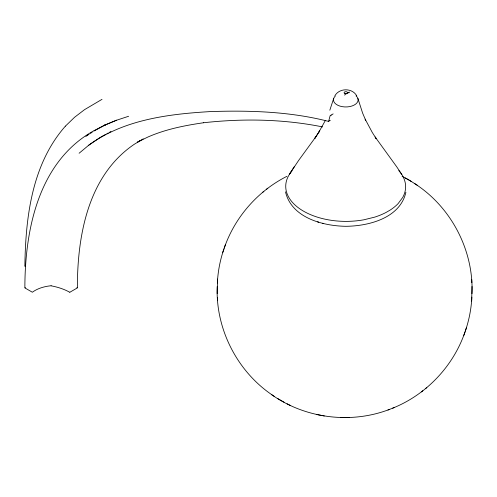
<?xml version="1.0" encoding="UTF-8"?>
<svg xmlns="http://www.w3.org/2000/svg" width="497" height="497" viewBox="0 0 497 497"><rect width="100%" height="100%" fill="white"/><g stroke="black" fill="none" stroke-linecap="round" stroke-linejoin="round"><path stroke-width="0.75" d="M77.37 287.546C77.383 235.485 88.081 175.571 134.221 144.316L142.31 139.402M24.875 265.82C25.602 217.09 31.951 164.122 65.393 126.151M24.869 287.552C24.974 229.62 38.48 162.196 93.051 131.189L104.314 125.294L116.546 120.212L104.488 125.232M217.214 286.452C215.468 329.809 238.069 373.129 274.586 396.556M217.369 283.023C217.897 271.474 220.128 259.987 223.898 249.059M465.316 331.07C469.081 320.143 471.318 308.649 471.846 297.107M471.995 293.677C473.747 250.32 451.139 206.994 414.628 183.573M217.537 279.072L217.214 293.677M471.672 301.052L471.995 286.452M405.894 192.252C400.141 218.071 368.793 226.116 345.775 226.303C322.603 225.949 291.41 217.643 285.495 191.805M344.837 94.79L344.756 95.2M330.132 115.708L328.654 121.225M333.692 98.449L329.828 110.191M224.215 248.165C234.739 217.282 257.8 190.997 286.918 176.317M392.705 408.155C426.258 394.711 453.363 366.19 464.999 331.959M222.743 252.426L225.408 244.692M463.807 335.438L466.472 327.703M325.373 120.454L318.745 132.32L314.676 138.595L319.733 130.792L318.745 132.32M334.872 95.84C339.24 87.814 352.379 87.789 356.728 95.84M294.448 166.439L289.515 174.118L298.61 160.463L315.812 136.837M65.399 126.145L74.55 117.292L84.552 109.651L102.015 99.338M79.11 153.244L89.031 144.975L99.984 137.545M85.844 136.482L87.615 135.035M262.41 192.538L263.82 191.42M266.386 189.363L267.802 188.239M421.406 391.891L422.829 390.76M425.389 388.71L426.799 387.585M328.797 121.268L329.747 120.641M88.286 145.553C123.188 119.696 168.061 114.093 210.163 111.595C249.705 110.266 289.857 111.521 328.368 121.336M87.261 135.439L89.106 134.233M90.336 133.426L92.181 132.221M94.026 131.009L105.991 124.542L104.705 125.145M140.489 140.409L137.476 142.154L147.472 137.228C165.209 129.344 184.337 125.542 203.441 122.765L203.41 122.765C243.033 118.361 283.433 119.038 322.584 126.909M142.825 139.061L143.217 138.837M25.322 265.932L24.85 266.199A30.068 17.358 0 0 1 25.664 266.578M345.142 94.461L349.167 92.131M69.891 292.224L77.395 287.887A26.981 15.575 -0.1 0 1 76.861 287.633M100.816 137.042L105.538 134.463M106.886 133.73L108.234 132.991M109.588 132.258L110.937 131.519M331.263 115.012L330.381 115.441M271.847 394.817C305.618 418.561 351.13 424.227 389.642 409.348M387.971 410.006L394.388 407.49M116.168 120.361L128.617 116.267M340.905 417.555L344.477 417.542M345.719 417.53L349.372 417.517M316.266 414.417L324.299 415.983M322.485 223.246L323.46 223.532M317.546 221.824L318.72 222.165M402.129 176.354L408.379 179.61L417.368 185.313M405.173 177.932L411.429 181.548M284.042 402.191L277.78 398.582M287.086 403.775L290.59 405.602M401.831 174.546L396.743 166.83L375.148 137.004L376.272 138.769L372.272 132.45L365.171 119.174L365.699 120.342L362.63 113.13L357.896 98.449M471.703 279.426L471.846 282.669M217.369 297.461L217.506 300.697M291.907 170.962A59.944 34.833 0.3 0 0 348.801 221.345L351.888 221.215A61.28 35.61 0.3 0 0 363.872 219.798L374.769 217.114A60.522 35.169 0.3 0 0 386.132 212.399L389.909 210.225A60.522 35.169 0.3 0 0 398.085 203.646L402.781 197.334A61.28 35.61 0.3 0 0 405.297 190.382L405.546 188.587A59.944 34.833 0.3 0 0 398.799 170.608M356.057 95.878A12.344 7.126 0 0 1 354.081 105.115A12.344 7.126 0 0 1 337.96 105.339A12.344 7.126 0 0 1 335.208 96.169M348.863 92.939A23.291 9.499 -48.4 0 1 349.217 92.113M329.759 120.591A13.052 5.324 -48.4 0 1 330.257 120.305M333.127 113.875A13.487 5.498 -48.4 0 1 331.238 115.093M25.39 287.651A30.068 17.358 0 0 1 24.85 287.9L32.367 292.236A29.752 17.159 0 0 1 51.154 285.744M51.098 285.825A47.221 26.975 0.2 0 1 69.791 292.279M344.893 93.504A1.708 0.988 0 0 0 347.521 92.722A1.708 0.988 0 0 0 345.03 91.796A1.708 0.988 0 0 0 344.893 93.504"/></g></svg>
